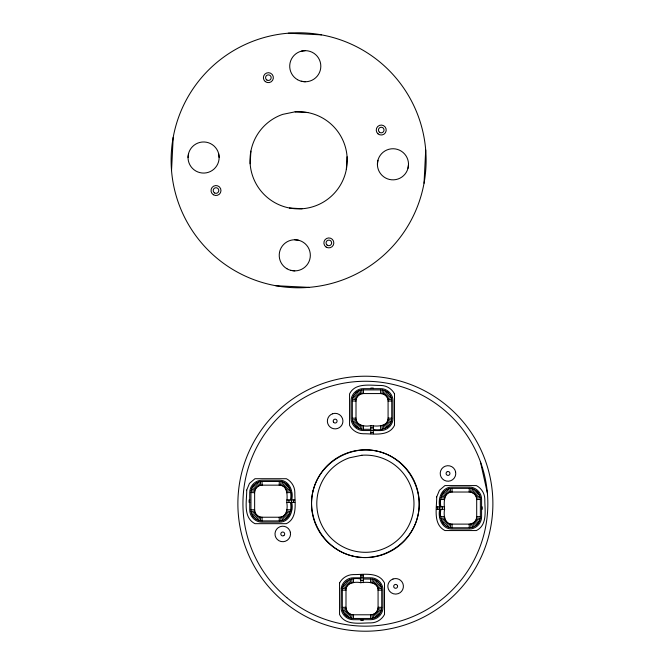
<?xml version="1.0" encoding="UTF-8"?>
<svg xmlns="http://www.w3.org/2000/svg" width="664" height="664" viewBox="0 0 664 664"><rect width="100%" height="100%" fill="white"/><g stroke="black" fill="none" stroke-linecap="round" stroke-linejoin="round"><path stroke-width="1" d="M286.715 502.416C287.495 496.357 288.002 485.176 279.179 485.152L262.172 485.152C258.105 485.002 254.486 488.629 254.636 492.696L254.636 509.695C254.486 513.762 258.105 517.389 262.172 517.231L279.179 517.231C286.732 517.422 287.993 508.026 286.715 502.416L294.833 502.416M288.94 502.416L288.94 499.967M291.612 499.967C293.671 491.518 289.396 480.039 279.37 480.255L261.981 480.255C255.441 480.13 249.614 485.957 249.739 492.497L249.739 509.886C249.614 516.434 255.441 522.253 261.981 522.128L279.37 522.128C289.396 522.344 293.671 510.873 291.612 502.416M360.801 582.71C355.19 581.423 345.803 582.693 345.994 590.246L345.994 607.245C345.836 611.312 349.463 614.939 353.53 614.789L370.529 614.789C374.596 614.939 378.223 611.312 378.073 607.245L378.073 590.246C378.048 581.415 366.86 581.93 360.801 582.71L360.809 574.592M363.249 582.71L363.258 574.592M370.819 425.641C376.878 426.421 388.058 426.935 388.083 418.104L388.083 401.106C388.232 397.039 384.605 393.412 380.538 393.561L363.54 393.561C359.473 393.412 355.846 397.039 356.004 401.106L356.004 418.104C355.813 425.657 365.208 426.927 370.819 425.641L370.819 433.758M373.268 433.758L373.268 425.641M436.497 506.848L439.717 506.848C437.659 498.39 441.934 486.919 451.96 487.135L469.348 487.135C475.897 487.011 481.715 492.829 481.591 499.378L481.591 516.766C481.715 523.307 475.897 529.133 469.348 529.009L451.96 529.009C441.934 529.225 437.659 517.746 439.717 509.296M442.39 509.296L442.39 506.848M444.614 509.296C443.842 503.237 443.32 492.057 452.151 492.032L469.157 492.032C473.224 491.875 476.852 495.502 476.694 499.569L476.694 516.567C476.852 520.634 473.224 524.261 469.157 524.112L452.151 524.112C444.606 524.294 443.336 514.907 444.614 509.296L436.497 509.296M290.392 499.967C292.293 492.207 288.732 481.267 279.32 481.483L262.031 481.483C256.105 481.35 250.834 486.621 250.959 492.547L250.959 509.836C250.834 515.762 256.105 521.033 262.031 520.908L262.172 517.231M279.179 485.152L279.32 481.483M360.809 579.033C353.049 577.124 342.101 580.693 342.317 590.105L342.317 607.394C342.184 613.32 347.463 618.591 353.389 618.458L353.53 614.789M373.268 429.317C381.028 431.226 391.967 427.657 391.752 418.245L391.752 400.956C391.884 395.03 386.614 389.76 380.688 389.892L363.399 389.892C357.473 389.76 352.194 395.03 352.327 400.956L352.327 418.245C352.194 424.171 357.473 429.45 363.399 429.317L363.54 425.641M370.529 582.71L370.678 579.033C376.604 578.9 381.875 584.179 381.742 590.105L381.742 607.394C381.875 613.32 376.604 618.591 370.678 618.458L353.389 618.458M380.538 393.561L380.688 389.892M440.938 509.296C439.037 517.057 442.597 527.996 452.01 527.78L452.151 524.112M469.157 492.032L469.299 488.355C475.225 488.231 480.495 493.501 480.371 499.428L480.371 516.716C480.495 522.643 475.225 527.913 469.299 527.78L452.01 527.78M171.528 170.598L173.196 137.357M424.039 183.214A127.505 127.505 0 0 0 255.764 40.197A127.505 127.505 0 0 0 216.049 257.441A127.505 127.505 0 0 0 424.039 183.214L425.707 149.973M250.154 163.776L250.901 151.118M346.334 169.461L347.081 156.795M262.031 520.908L279.32 520.908C288.732 521.124 292.293 510.176 290.384 502.416M440.946 506.848C439.037 499.087 442.597 488.14 452.01 488.355L469.299 488.355M188.036 157.526L188.568 153.5M377.409 164.298L377.94 160.273M407.978 168.324A15.546 15.546 0 0 0 388.93 149.275A15.546 15.546 0 0 0 381.966 175.296A15.546 15.546 0 0 0 407.978 168.324L408.509 164.298M260.255 520.767L260.836 517.123M280.515 485.259L281.088 481.624M361.623 429.176L362.204 425.541M381.883 393.669L382.456 390.034M351.613 618.317L352.194 614.681M371.873 582.809L372.446 579.174M450.242 527.639L450.814 524.004M470.494 492.14L471.075 488.496M258.578 520.36L259.715 516.858M281.636 485.525L282.773 482.022M359.946 428.77L361.083 425.267M382.995 393.935L384.141 390.432M349.936 617.918L351.073 614.407M372.985 583.083L374.131 579.581M448.557 527.241L449.694 523.738M471.614 492.406L472.751 488.903M256.985 519.704L258.653 516.418M282.698 485.965L284.366 482.686M358.344 428.114L360.021 424.827M384.066 394.383L385.734 391.096M348.334 617.254L350.011 613.968M374.048 583.523L375.724 580.236M446.963 526.577L448.632 523.298M472.677 492.846L474.345 489.567M255.507 518.8L257.673 515.82M283.677 486.571L285.844 483.591M356.875 427.209L359.041 424.23M385.045 394.98L387.212 392.001M346.865 616.35L349.032 613.37M375.036 584.121L377.202 581.141M445.486 525.672L447.652 522.692M473.656 493.443L475.822 490.464M254.196 517.671L256.802 515.073M284.549 487.318L287.155 484.712M355.555 426.089L358.162 423.483M385.917 395.727L388.523 393.121M345.546 615.229L348.152 612.623M375.907 584.868L378.513 582.262M444.174 524.552L446.781 521.946M474.536 494.19L477.134 491.592M386.664 396.599L389.643 394.433M354.435 424.769L357.415 422.603M285.296 488.189L288.276 486.023M253.067 516.36L256.055 514.193M475.283 495.07L478.263 492.904M443.054 523.24L446.034 521.074M376.654 585.748L379.634 583.581M344.425 613.918L347.405 611.751M387.261 397.587L390.548 395.91M353.53 423.3L356.817 421.623M285.902 489.169L289.18 487.5M252.171 514.89L255.449 513.214M475.88 496.049L479.159 494.373M442.149 521.763L445.428 520.095M377.252 586.727L380.538 585.05M343.52 612.44L346.807 610.764M387.71 398.649L391.212 397.504M352.874 421.698L356.377 420.561M286.342 490.231L289.844 489.094M251.507 513.289L255.009 512.151M476.32 497.112L479.823 495.975M441.485 520.169L444.988 519.032M377.692 587.789L381.202 586.652M342.865 610.847L346.367 609.701M295.123 111.818L282.698 114.374A48.588 48.588 0 0 0 263.732 194.112A48.588 48.588 0 0 0 344.018 177.603A48.588 48.588 0 0 0 295.123 111.818L307.789 112.565M387.975 399.761L391.611 399.188M352.468 420.022L356.103 419.44M286.607 491.352L290.251 490.779M251.1 511.612L254.744 511.031M476.586 498.232L480.23 497.651M441.079 518.484L444.722 517.912M377.965 588.91L381.601 588.329M342.458 609.162L346.093 608.589M301.24 51.194L305.266 50.663M380.738 430.538C387.278 430.662 393.105 424.844 392.98 418.295L392.98 400.907C393.105 394.366 387.278 388.54 380.738 388.664L363.349 388.664C356.8 388.54 350.982 394.366 351.107 400.907L351.107 418.295C350.982 424.844 356.8 430.662 363.349 430.538L380.738 430.538L373.268 430.538M388.083 401.106L391.752 400.956M352.327 418.245L356.004 418.104M286.715 492.696L290.384 492.547M476.694 499.569L480.371 499.428M250.959 509.836L254.636 509.695M440.946 516.716L444.614 516.567M378.073 590.246L381.742 590.105M342.317 607.394L345.994 607.245M370.819 427.865L373.268 427.865M363.399 429.317L370.819 429.317M370.819 432.496L373.268 432.496M249.739 499.967L249.124 499.967L249.124 502.416L249.739 502.416M286.715 499.967L294.833 499.967M439.717 506.848L444.614 506.848M481.591 506.848L482.205 506.848L482.205 509.296L481.591 509.296M360.809 575.854L363.258 575.854M363.258 579.033L370.678 579.033M360.809 580.485L363.258 580.485M352.327 400.956L356.004 401.106M388.083 418.104L391.752 418.245M440.946 499.428L444.614 499.569M250.959 492.547L254.636 492.696M476.694 516.567L480.371 516.716M286.715 509.695L290.384 509.836M342.317 590.105L345.994 590.246M378.073 607.245L381.742 607.394M288.309 33.2L321.55 34.86M275.684 285.711L308.934 287.371M289.446 208.006L302.112 208.753M301.24 81.232L305.266 81.763M294.774 239.77L298.8 240.302M290.749 270.339L294.774 270.87M352.468 399.188L356.103 399.761M387.975 419.44L391.611 420.022M441.079 497.651L444.722 498.232M476.586 517.912L480.23 518.484M251.1 490.779L254.744 491.352M286.607 511.031L290.251 511.612M342.458 588.329L346.093 588.91M377.965 608.589L381.601 609.162M352.874 397.504L356.377 398.649M387.71 420.561L391.212 421.698M441.485 495.975L444.988 497.112M476.32 519.032L479.823 520.169M251.507 489.094L255.009 490.231M286.342 512.151L289.844 513.289M342.865 586.652L346.367 587.789M377.692 609.701L381.202 610.847M353.53 395.91L356.817 397.587M387.261 421.623L390.548 423.3M442.149 494.373L445.428 496.049M475.88 520.095L479.159 521.763M252.171 487.5L255.449 489.169M285.902 513.214L289.18 514.89M343.52 585.05L346.807 586.727M377.252 610.764L380.538 612.44M354.435 394.433L357.415 396.599M386.664 422.603L389.643 424.769M443.054 492.904L446.034 495.07M475.283 521.074L478.263 523.24M253.067 486.023L256.055 488.189M285.296 514.193L288.276 516.36M344.425 583.581L347.405 585.748M376.654 611.751L379.634 613.918M355.555 393.121L358.162 395.727M385.917 423.483L388.523 426.089M444.174 491.592L446.781 494.19M474.536 521.946L477.134 524.552M254.196 484.712L256.802 487.318M284.549 515.073L287.155 517.671M345.546 582.262L348.152 584.868M375.907 612.623L378.513 615.229M473.656 522.692L475.822 525.672M445.486 490.464L447.652 493.443M385.045 424.23L387.212 427.209M356.875 392.001L359.041 394.98M375.036 613.37L377.202 616.35M346.865 581.141L349.032 584.121M283.677 515.82L285.844 518.8M255.507 483.591L257.673 486.571M472.677 523.298L474.345 526.577M446.963 489.567L448.632 492.846M384.066 424.827L385.734 428.114M358.344 391.096L360.021 394.383M374.048 613.968L375.724 617.254M348.334 580.236L350.011 583.523M282.698 516.418L284.366 519.704M256.985 482.686L258.653 485.965M471.614 523.738L472.751 527.241M448.557 488.903L449.694 492.406M382.995 425.267L384.141 428.77M359.946 390.432L361.083 393.935M372.985 614.407L374.131 617.918M349.936 579.581L351.073 583.083M281.636 516.858L282.773 520.36M258.578 482.022L259.715 485.525M480.371 461.621L487.343 492.821M470.494 524.004L471.075 527.639M450.242 488.496L450.814 492.14M381.883 425.541L382.456 429.176M361.623 390.034L362.204 393.669M371.873 614.681L372.446 618.317M351.613 579.174L352.194 582.809M280.515 517.123L281.088 520.767M260.255 481.624L260.836 485.259M218.605 153.5L219.137 157.526A15.546 15.546 0 0 1 195.814 170.988A15.546 15.546 0 0 1 195.814 144.055A15.546 15.546 0 0 1 219.137 157.526M469.157 524.112L469.299 527.78M452.01 488.355L452.151 492.032M380.538 425.641L380.688 429.317M363.399 389.892L363.54 393.561M370.529 614.789L370.678 618.458M353.389 579.033L353.53 582.71M279.179 517.231L279.32 520.908M262.031 481.483L262.172 485.152M439.717 499.378L439.717 516.766M437.767 506.848L437.767 509.296M373.268 388.664L373.268 388.058L370.819 388.058L370.819 388.664M363.258 619.686L363.258 620.292L360.809 620.292L360.809 619.686M293.571 499.967L293.571 502.416M291.612 492.497L291.612 509.886M339.553 583.034L339.553 614.466C345.263 626.102 360.635 622.749 370.852 622.898C376.513 622.882 381.941 619.504 384.506 614.466L384.506 583.034C378.804 571.397 363.424 574.742 353.215 574.592C347.546 574.609 342.118 577.987 339.553 583.034M394.516 393.885L394.516 425.317C388.813 436.954 373.434 433.609 363.225 433.758C357.556 433.741 352.127 430.363 349.563 425.317L349.563 393.885C355.273 382.248 370.645 385.601 380.862 385.452C386.523 385.469 391.951 388.847 394.516 393.885M246.701 490.082C246.908 500.946 242.65 517.397 254.959 523.672L286.392 523.672C298.028 517.961 294.675 502.582 294.833 492.373C294.816 486.712 291.438 481.276 286.392 478.719L254.959 478.719L249.465 483.409L246.701 490.082M341.246 588.138L341.097 607.435C340.972 613.984 346.791 619.811 353.339 619.686L370.719 619.686C377.268 619.811 383.087 613.984 382.97 607.435L382.97 590.055C383.087 583.507 377.268 577.688 370.719 577.813L353.339 577.813C347.488 577.738 342.084 582.345 341.246 588.138M436.68 496.954C436.887 507.819 432.629 524.278 444.938 530.553L476.37 530.553C488.007 524.842 484.654 509.462 484.811 499.253C484.795 493.584 481.417 488.156 476.37 485.591L444.938 485.591L439.444 490.281L436.68 496.954M313.118 490.671C305.963 518.609 324.322 549.178 352.343 555.984C380.273 563.138 410.85 544.77 417.648 516.75C424.802 488.82 406.443 458.251 378.422 451.445C350.492 444.291 319.915 462.659 313.118 490.671M332.531 413.78L330.722 414.701A7.777 7.777 0 0 0 327.817 423.715L328.746 425.516A7.777 7.777 0 0 0 337.752 428.421L339.561 427.491A7.777 7.777 0 0 0 342.89 420.47L342.466 418.486A7.777 7.777 0 0 0 332.531 413.78M283.868 535.558L283.42 535.79A1.942 1.942 0 0 1 280.938 534.611A1.942 1.942 0 0 1 282.117 532.121L282.607 532.022A1.942 1.942 0 0 1 283.868 535.558M447.345 471.639L446.897 471.872A1.942 1.942 0 0 0 448.159 475.407L448.648 475.299A1.942 1.942 0 0 0 449.827 472.818A1.942 1.942 0 0 0 447.345 471.639M393.013 579.008L391.204 579.929A7.777 7.777 0 0 0 387.876 586.959L388.299 588.943A7.777 7.777 0 0 0 398.234 593.649L400.043 592.728A7.777 7.777 0 0 0 402.948 583.714L402.019 581.913A7.777 7.777 0 0 0 393.013 579.008M361.888 455.247L349.463 457.803A48.588 48.588 0 0 0 330.498 537.541A48.588 48.588 0 0 0 410.784 521.033A48.588 48.588 0 0 0 361.888 455.247M333.552 422.213L333.311 421.764A1.942 1.942 0 0 1 334.473 419.274A1.942 1.942 0 0 1 336.963 420.428L337.08 420.926A1.942 1.942 0 0 1 333.552 422.213M397.462 585.673L397.23 585.225A1.95 1.95 0 0 0 393.686 586.486L393.785 586.984A1.95 1.95 0 0 0 396.283 588.163A1.95 1.95 0 0 0 397.462 585.673M455.587 471.772L454.89 469.871A7.777 7.777 0 0 0 440.406 475.167L441.112 477.076A7.777 7.777 0 0 0 455.587 471.772M290.351 532.262L289.653 530.353A7.777 7.777 0 0 0 275.178 535.649L275.875 537.558A7.777 7.777 0 0 0 290.351 532.262M286.848 597.658A122.45 122.45 0 0 0 486.015 524.759A122.45 122.45 0 0 0 323.293 388.722A122.45 122.45 0 0 0 286.848 597.658M327.958 542.463A53.867 53.867 0 0 0 417.648 516.75A53.867 53.867 0 0 0 350.542 451.927A53.867 53.867 0 0 0 327.958 542.463M282.814 600.87A127.505 127.505 0 0 0 490.804 526.643A127.505 127.505 0 0 0 322.53 383.626A127.505 127.505 0 0 0 282.814 600.87M213.36 194.743A4.972 4.972 0 0 0 220.971 190.709A4.972 4.972 0 0 0 213.667 186.136A4.972 4.972 0 0 0 213.36 194.743M326.157 247.074A4.972 4.972 0 0 0 333.826 243.157A4.972 4.972 0 0 0 326.597 238.467A4.972 4.972 0 0 0 326.157 247.074M378.082 133.896A4.972 4.972 0 0 0 386.141 130.841A4.972 4.972 0 0 0 379.468 125.388A4.972 4.972 0 0 0 378.082 133.896M265.293 81.581A4.972 4.972 0 0 0 273.302 78.385A4.972 4.972 0 0 0 266.538 73.048A4.972 4.972 0 0 0 265.293 81.581M214.596 192.95A2.797 2.797 0 0 0 218.805 190.535A2.797 2.797 0 0 0 214.605 188.103A2.797 2.797 0 0 0 214.596 192.95M327.037 245.024A2.797 2.797 0 0 0 331.61 243.422A2.797 2.797 0 0 0 327.933 240.26A2.797 2.797 0 0 0 327.037 245.024M379.459 132.211A2.797 2.797 0 0 0 383.991 130.501A2.797 2.797 0 0 0 380.248 127.422A2.797 2.797 0 0 0 379.459 132.211M286.997 268.787A15.546 15.546 0 0 0 310.329 255.316A15.546 15.546 0 0 0 286.997 241.854A15.546 15.546 0 0 0 286.997 268.787M297.497 79.68A15.546 15.546 0 0 0 320.82 66.217A15.546 15.546 0 0 0 297.497 52.746A15.546 15.546 0 0 0 297.497 79.68M266.862 80.02A2.797 2.797 0 0 0 271.169 77.804A2.797 2.797 0 0 0 267.094 75.181A2.797 2.797 0 0 0 266.862 80.02"/></g></svg>
